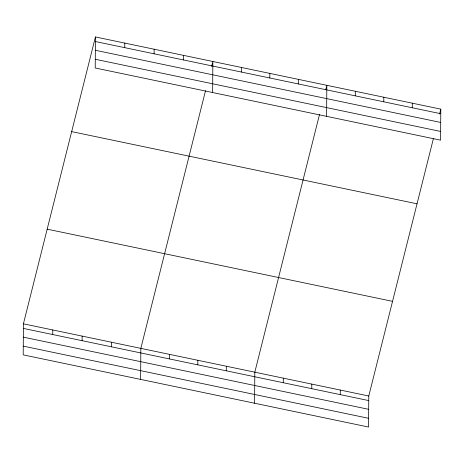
<?xml version="1.0" encoding="UTF-8"?>
<svg xmlns="http://www.w3.org/2000/svg" width="464" height="464" viewBox="0 0 464 464"><rect width="100%" height="100%" fill="white"/><g stroke="black" fill="none" stroke-linecap="round" stroke-linejoin="round"><path stroke-width="0.7" d="M95.433 36.952L95.219 67.988L440.585 140.174L440.8 109.139L95.433 36.952L23.415 323.826L23.2 354.861L368.567 427.048L368.781 396.012L433.463 138.376M52.739 334.544L52.774 329.962M82.099 340.68L82.128 336.098M111.453 346.811L111.488 342.235M124.758 47.67L124.787 43.088M140.627 379.407L140.841 348.371L205.517 90.735M154.112 53.807L154.147 49.225M169.302 358.904L169.337 354.322M183.471 59.943L183.5 55.361M197.797 364.861L197.826 360.279M212.64 92.533L212.86 61.497L211.636 66.369M226.287 370.817L226.322 366.235M241.321 72.03L241.35 67.454M254.597 403.228L254.811 372.192L319.487 114.556M269.81 77.987L269.845 73.405M283.272 382.725L283.307 378.143M298.306 83.943L298.335 79.361M311.767 388.681L311.796 384.099M326.61 116.354L326.83 85.318L325.78 89.494M340.257 394.638L340.292 390.056M355.291 95.851L355.32 91.275M383.78 101.807L383.815 97.225M412.276 107.764L412.305 103.182M439.576 114.011L440.8 109.139M95.398 41.534L440.765 113.721M95.34 50.263L440.707 122.45M95.277 59.259L440.643 131.445M71.665 131.619L417.037 203.806M47.183 229.158L392.55 301.345M23.415 323.826L368.781 396.012M23.386 328.408L368.752 400.589M23.322 337.137L368.689 409.323M23.264 346.132L368.631 418.313"/></g></svg>
